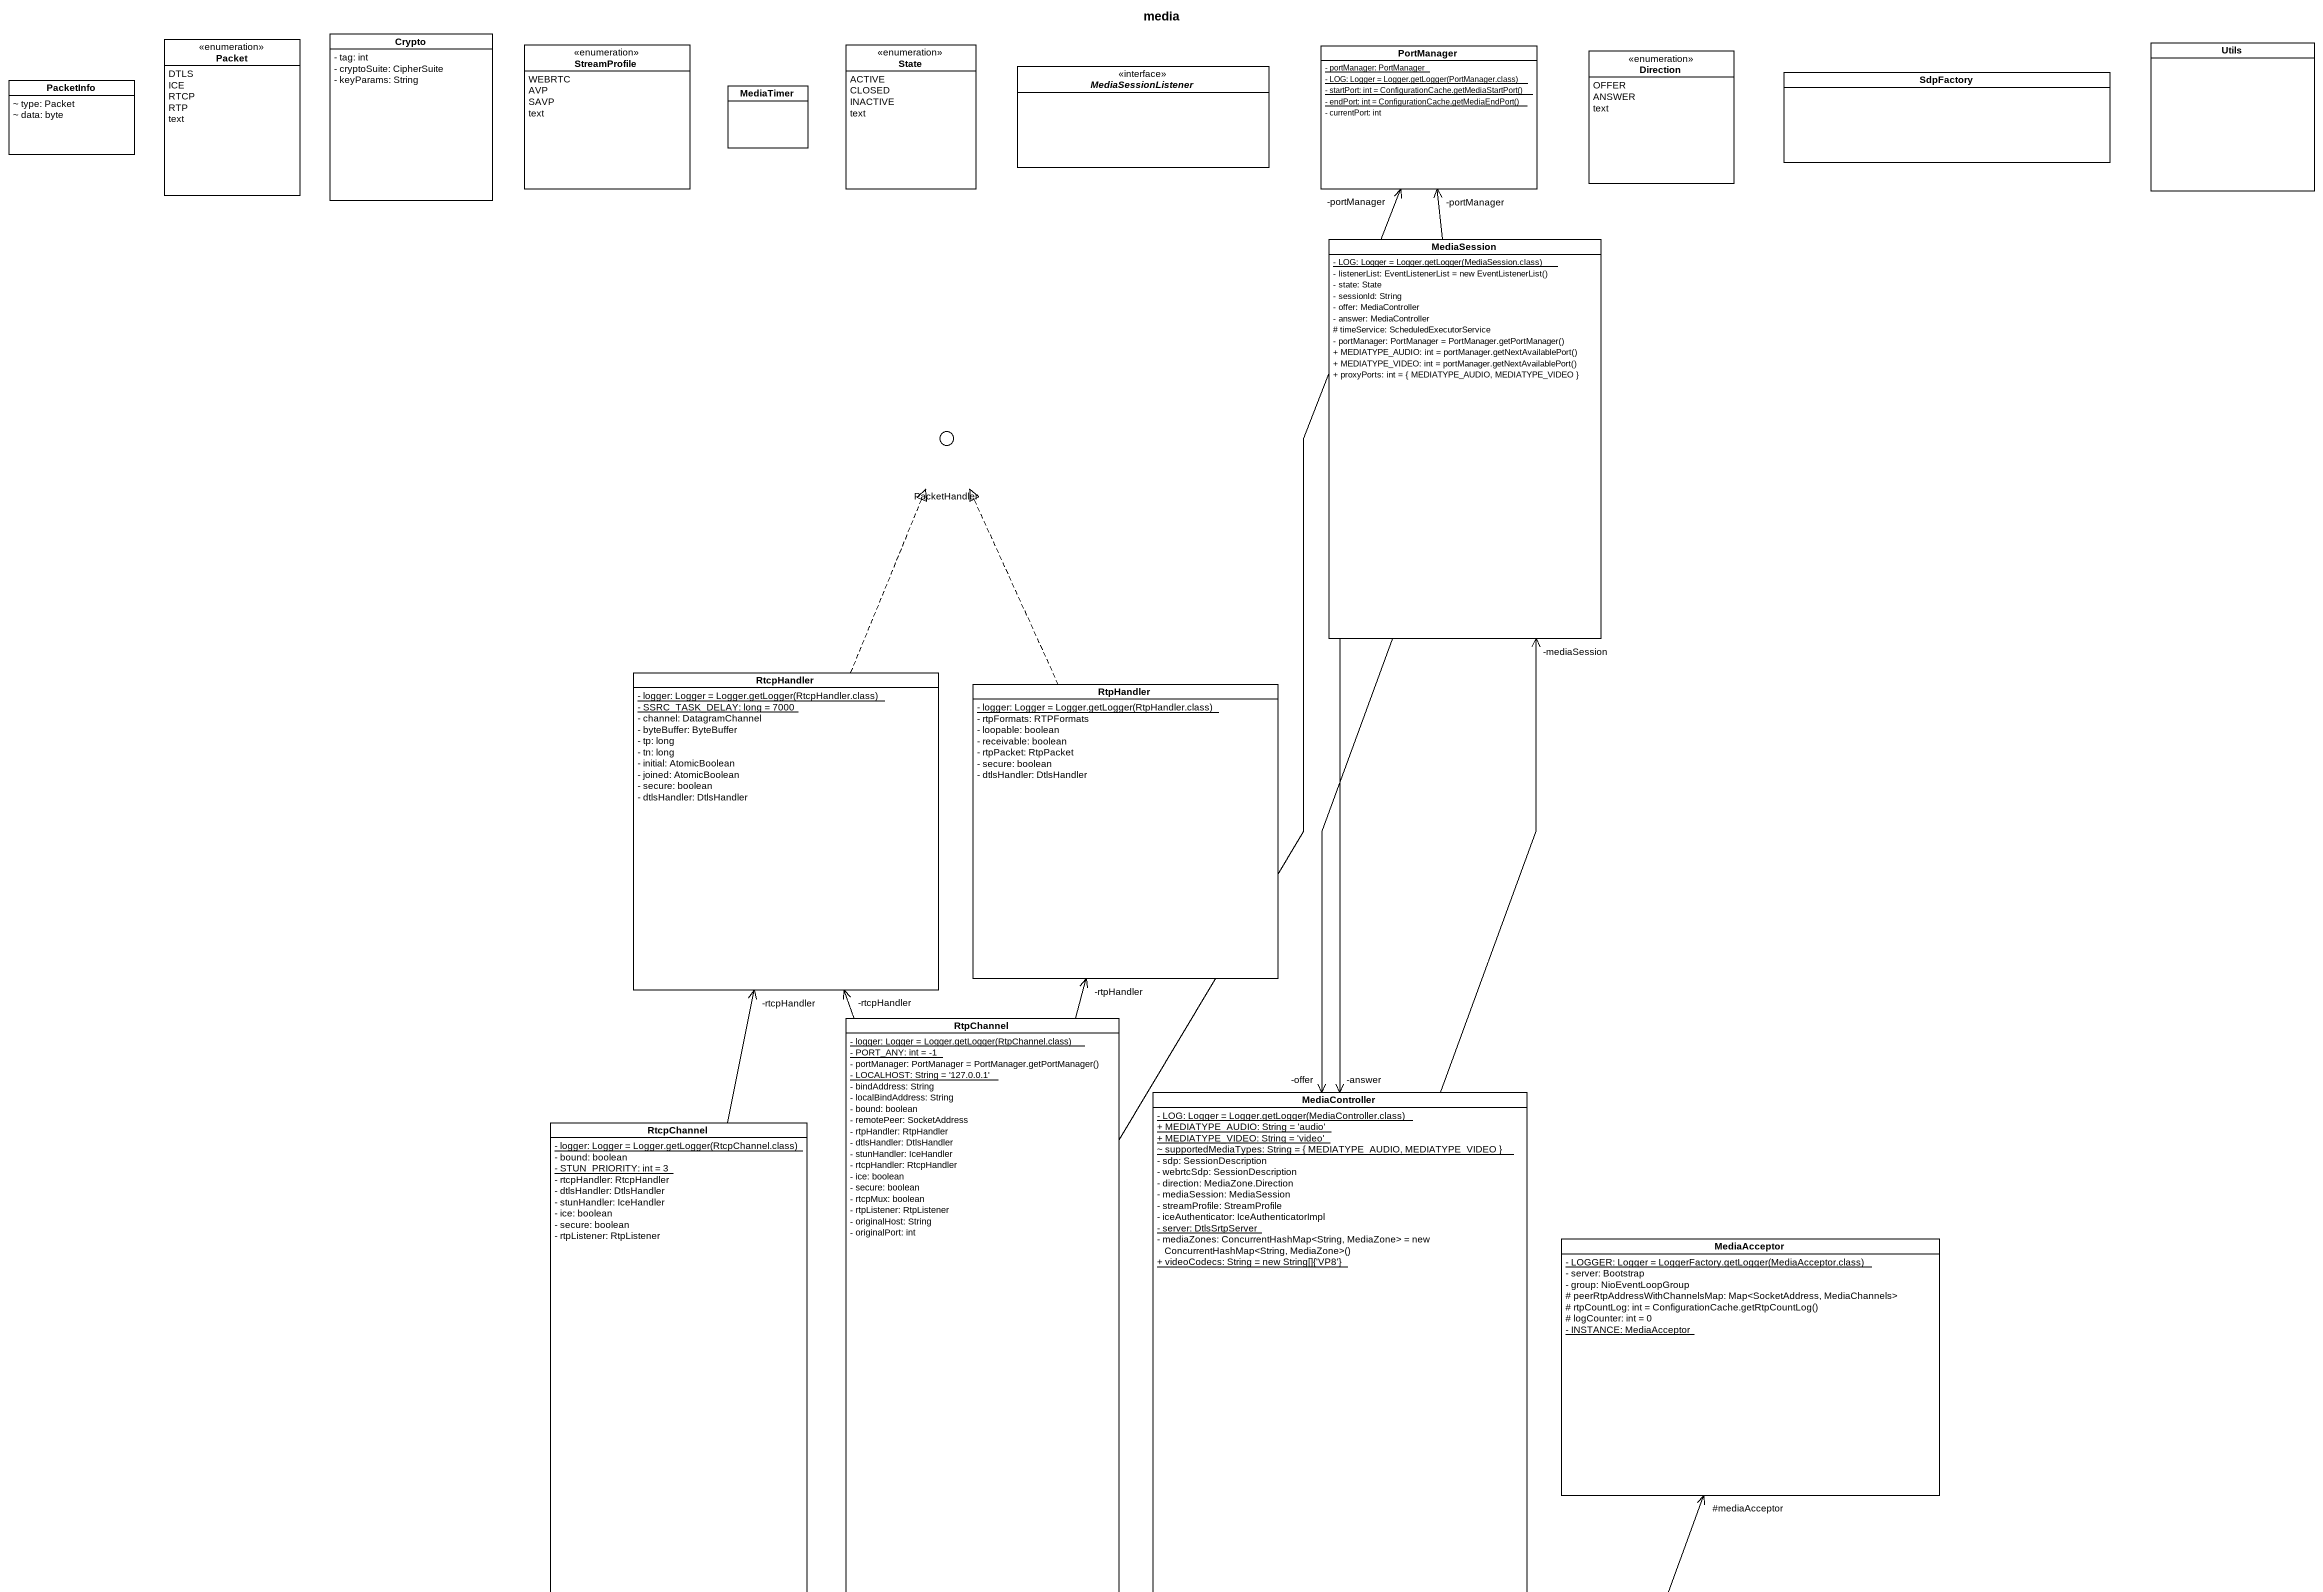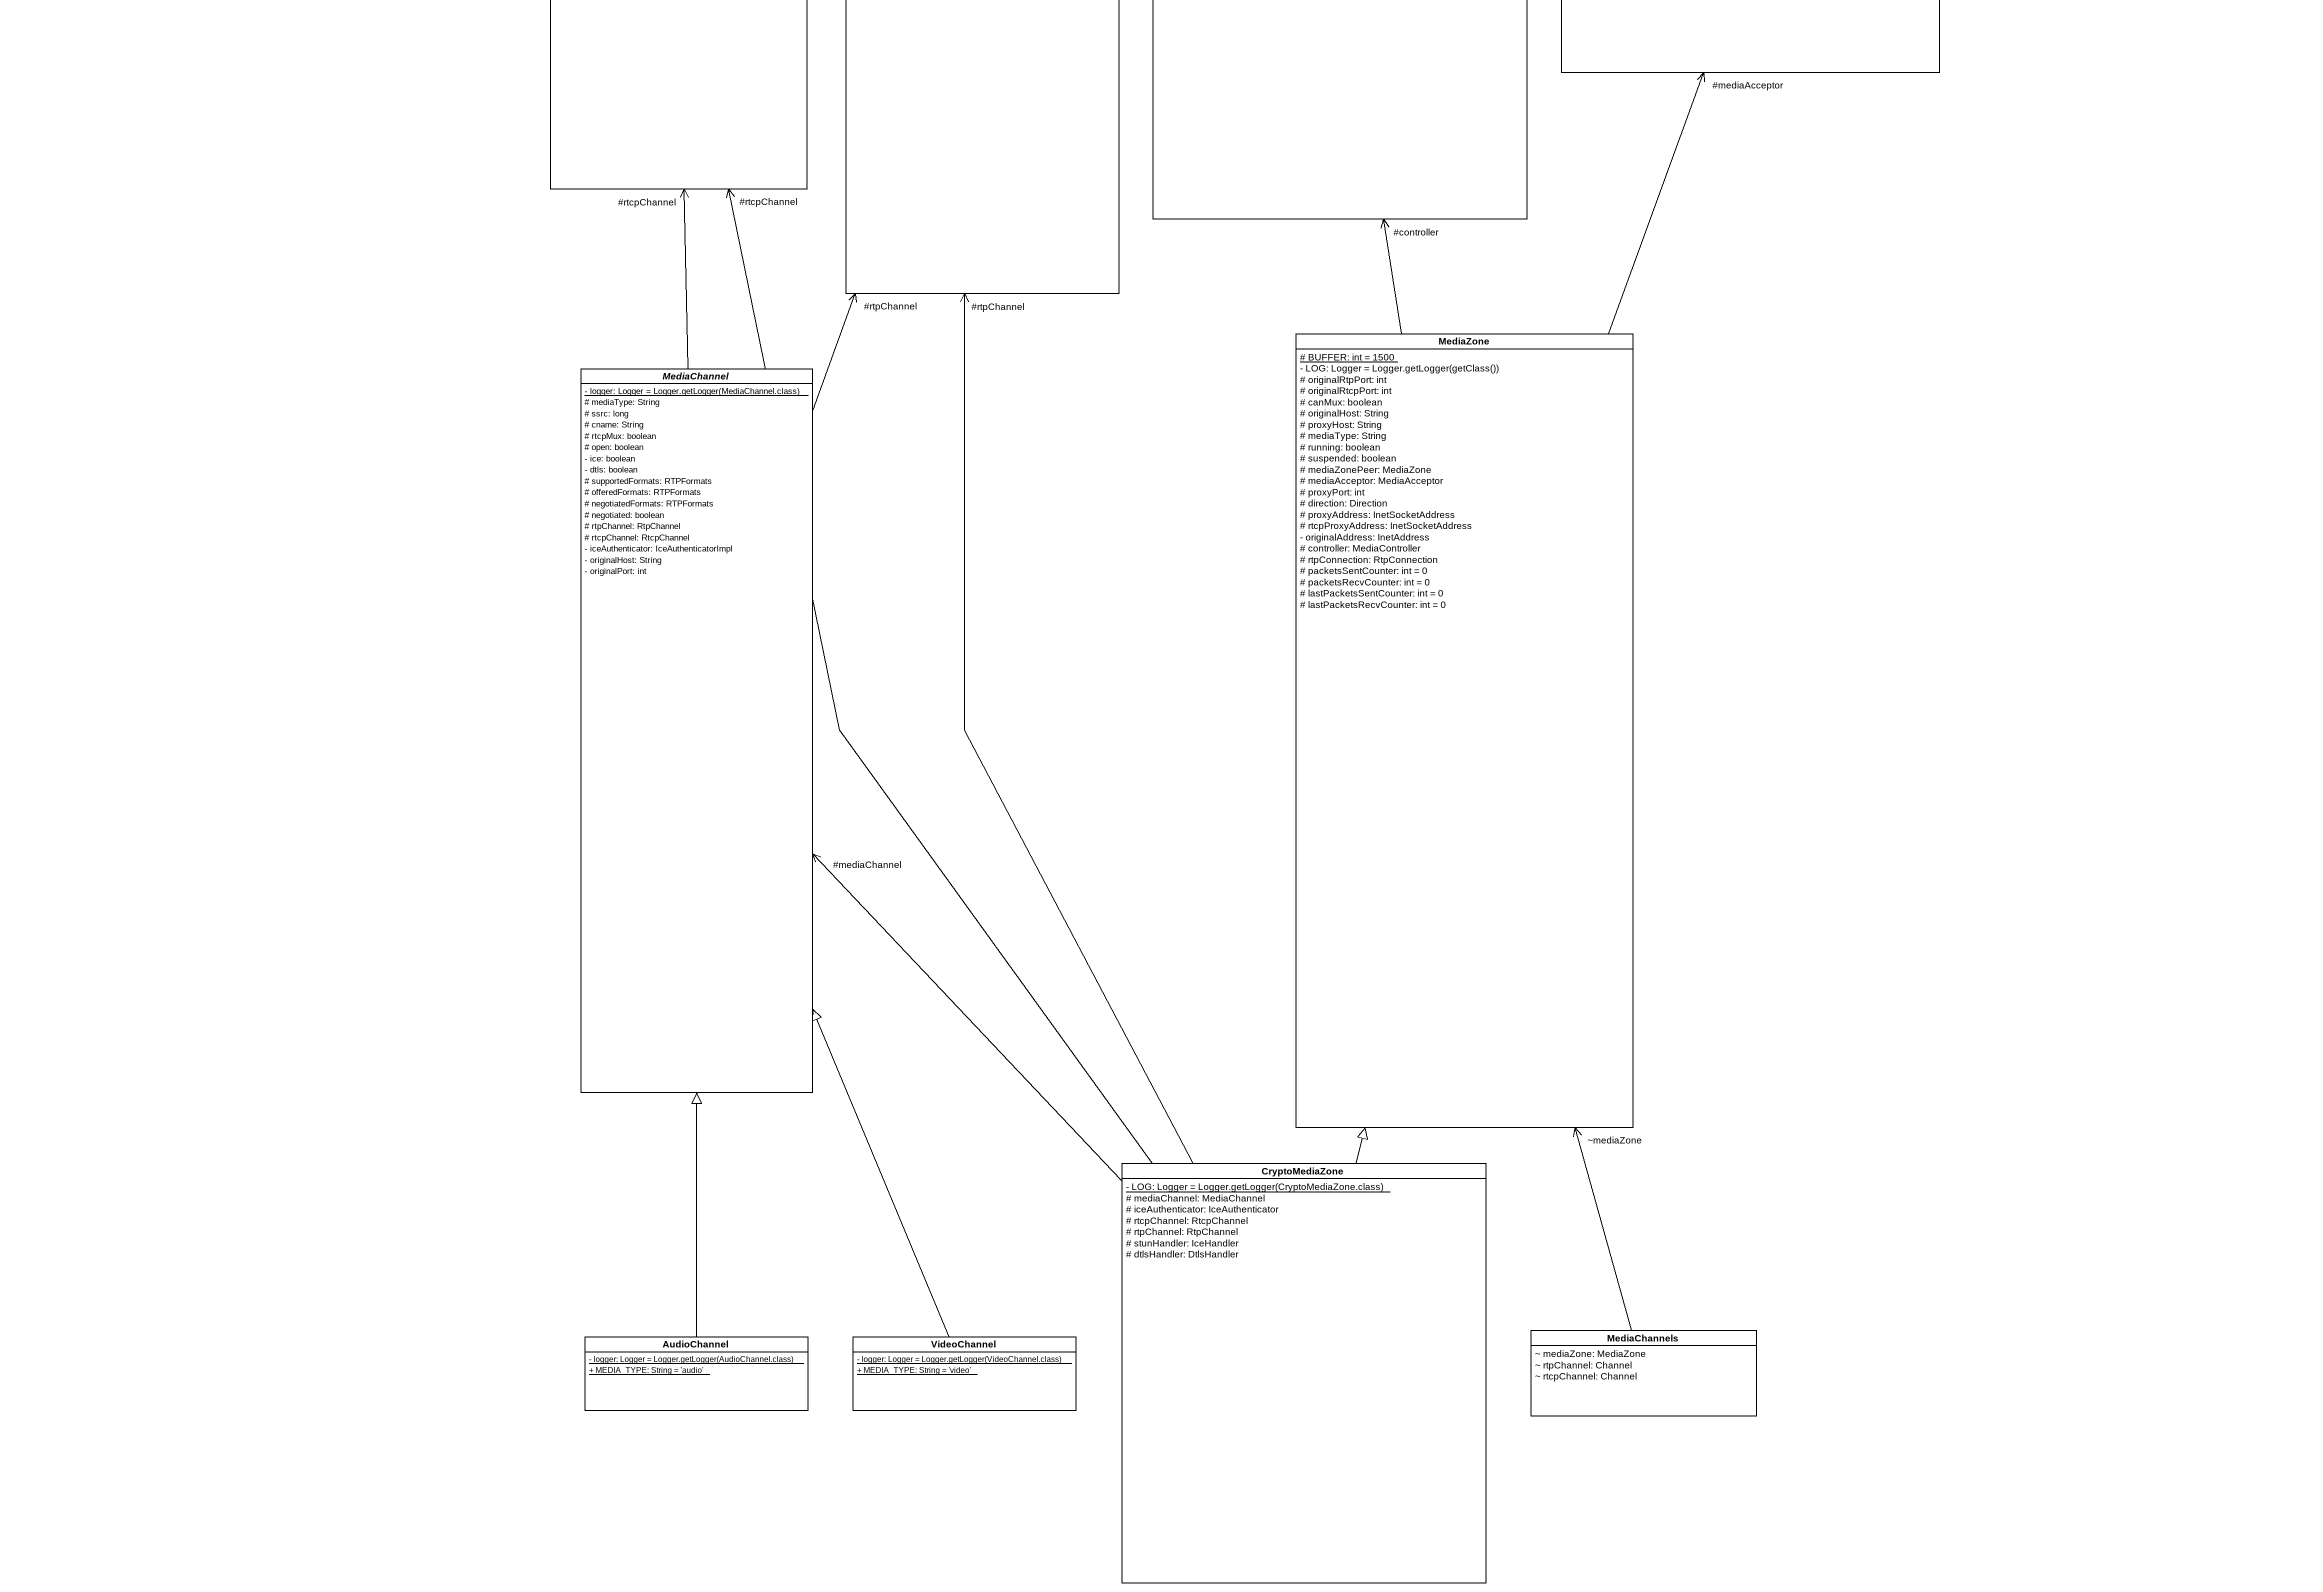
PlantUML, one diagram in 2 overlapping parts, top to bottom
@startuml
title media
allowmixing
hide circle
hide empty members
skinparam classAttributeIconSize 0
enum Packet {
  DTLS
  ICE
  RTCP
  RTP
  text
}
class Crypto {
  - tag: int
  - cryptoSuite: CipherSuite
  - keyParams: String
}
enum StreamProfile {
  WEBRTC
  AVP
  SAVP
  text
}
enum "State" as State_ {
  ACTIVE
  CLOSED
  INACTIVE
  text
}
interface MediaSessionListener <<interface>>
class PortManager {
  {static} - portManager: PortManager
  {static} {field} - LOG: Logger = Logger.getLogger(PortManager.class)
  {static} {field} - startPort: int = ConfigurationCache.getMediaStartPort()
  {static} {field} - endPort: int = ConfigurationCache.getMediaEndPort()
  - currentPort: int
}
enum Direction {
  OFFER
  ANSWER
  text
}
class Utils
class PacketInfo {
  ~ type: Packet
  ~ data: byte
}
class MediaTimer
class SdpFactory
class MediaSession {
  {static} {field} - LOG: Logger = Logger.getLogger(MediaSession.class)
  {field} - listenerList: EventListenerList = new EventListenerList()
  - state: State
  - sessionId: String
  - offer: MediaController
  - answer: MediaController
  # timeService: ScheduledExecutorService
  {field} - portManager: PortManager = PortManager.getPortManager()
  {field} + MEDIATYPE_AUDIO: int = portManager.getNextAvailablePort()
  {field} + MEDIATYPE_VIDEO: int = portManager.getNextAvailablePort()
  + proxyPorts: int = { MEDIATYPE_AUDIO, MEDIATYPE_VIDEO }
}
() PacketHandler <<interface>>
class RtcpHandler {
  {static} {field} - logger: Logger = Logger.getLogger(RtcpHandler.class)
  {static} - SSRC_TASK_DELAY: long = 7000
  - channel: DatagramChannel
  - byteBuffer: ByteBuffer
  - tp: long
  - tn: long
  - initial: AtomicBoolean
  - joined: AtomicBoolean
  - secure: boolean
  - dtlsHandler: DtlsHandler
}
class RtpHandler {
  {static} {field} - logger: Logger = Logger.getLogger(RtpHandler.class)
  - rtpFormats: RTPFormats
  - loopable: boolean
  - receivable: boolean
  - rtpPacket: RtpPacket
  - secure: boolean
  - dtlsHandler: DtlsHandler
}
class RtpChannel {
  {static} {field} - logger: Logger = Logger.getLogger(RtpChannel.class)
  {static} - PORT_ANY: int = -1
  {field} - portManager: PortManager = PortManager.getPortManager()
  {static} - LOCALHOST: String = '127.0.0.1'
  - bindAddress: String
  - localBindAddress: String
  - bound: boolean
  - remotePeer: SocketAddress
  - rtpHandler: RtpHandler
  - dtlsHandler: DtlsHandler
  - stunHandler: IceHandler
  - rtcpHandler: RtcpHandler
  - ice: boolean
  - secure: boolean
  - rtcpMux: boolean
  - rtpListener: RtpListener
  - originalHost: String
  - originalPort: int
}
class MediaController {
  {static} {field} - LOG: Logger = Logger.getLogger(MediaController.class)
  {static} + MEDIATYPE_AUDIO: String = 'audio'
  {static} + MEDIATYPE_VIDEO: String = 'video'
  {static} ~ supportedMediaTypes: String = { MEDIATYPE_AUDIO, MEDIATYPE_VIDEO }
  - sdp: SessionDescription
  - webrtcSdp: SessionDescription
  - direction: MediaZone.Direction
  - mediaSession: MediaSession
  - streamProfile: StreamProfile
  - iceAuthenticator: IceAuthenticatorImpl
  {static} - server: DtlsSrtpServer
  {field} - mediaZones: ConcurrentHashMap<String, MediaZone> = new ConcurrentHashMap<String, MediaZone>()
  {static} + videoCodecs: String = new String[]{'VP8'}
}
class RtcpChannel {
  {static} {field} - logger: Logger = Logger.getLogger(RtcpChannel.class)
  - bound: boolean
  {static} - STUN_PRIORITY: int = 3
  - rtcpHandler: RtcpHandler
  - dtlsHandler: DtlsHandler
  - stunHandler: IceHandler
  - ice: boolean
  - secure: boolean
  - rtpListener: RtpListener
}
class MediaAcceptor {
  {static} {field} - LOGGER: Logger = LoggerFactory.getLogger(MediaAcceptor.class)
  - server: Bootstrap
  - group: NioEventLoopGroup
  # peerRtpAddressWithChannelsMap: Map<SocketAddress, MediaChannels>
  {field} # rtpCountLog: int = ConfigurationCache.getRtpCountLog()
  # logCounter: int = 0
  {static} - INSTANCE: MediaAcceptor
}
class MediaZone {
  {static} # BUFFER: int = 1500
  {field} - LOG: Logger = Logger.getLogger(getClass())
  # originalRtpPort: int
  # originalRtcpPort: int
  # canMux: boolean
  # originalHost: String
  # proxyHost: String
  # mediaType: String
  # running: boolean
  # suspended: boolean
  # mediaZonePeer: MediaZone
  # mediaAcceptor: MediaAcceptor
  # proxyPort: int
  # direction: Direction
  # proxyAddress: InetSocketAddress
  # rtcpProxyAddress: InetSocketAddress
  - originalAddress: InetAddress
  # controller: MediaController
  # rtpConnection: RtpConnection
  # packetsSentCounter: int = 0
  # packetsRecvCounter: int = 0
  # lastPacketsSentCounter: int = 0
  # lastPacketsRecvCounter: int = 0
}
abstract class MediaChannel {
  {static} {field} - logger: Logger = Logger.getLogger(MediaChannel.class)
  # mediaType: String
  # ssrc: long
  # cname: String
  # rtcpMux: boolean
  # open: boolean
  - ice: boolean
  - dtls: boolean
  # supportedFormats: RTPFormats
  # offeredFormats: RTPFormats
  # negotiatedFormats: RTPFormats
  # negotiated: boolean
  # rtpChannel: RtpChannel
  # rtcpChannel: RtcpChannel
  - iceAuthenticator: IceAuthenticatorImpl
  - originalHost: String
  - originalPort: int
}
class CryptoMediaZone {
  {static} {field} - LOG: Logger = Logger.getLogger(CryptoMediaZone.class)
  # mediaChannel: MediaChannel
  # iceAuthenticator: IceAuthenticator
  # rtcpChannel: RtcpChannel
  # rtpChannel: RtpChannel
  # stunHandler: IceHandler
  # dtlsHandler: DtlsHandler
}
class AudioChannel {
  {static} {field} - logger: Logger = Logger.getLogger(AudioChannel.class)
  {static} + MEDIA_TYPE: String = 'audio'
}
class VideoChannel {
  {static} {field} - logger: Logger = Logger.getLogger(VideoChannel.class)
  {static} + MEDIA_TYPE: String = 'video'
}
class MediaChannels {
  ~ mediaZone: MediaZone
  ~ rtpChannel: Channel
  ~ rtcpChannel: Channel
}
MediaSession -up-> "-portManager" PortManager
MediaSession --> "-answer" MediaController
MediaSession --> "-offer" MediaController
RtcpHandler .up.|> PacketHandler
RtpHandler .up.|> PacketHandler
RtpChannel -up-> "-portManager" PortManager
RtpChannel -up-> "-rtcpHandler" RtcpHandler
RtpChannel -up-> "-rtpHandler" RtpHandler
MediaController -up-> "-mediaSession" MediaSession
RtcpChannel -up-> "-rtcpHandler" RtcpHandler
MediaZone -up-> "#controller" MediaController
MediaZone -up-> "#mediaAcceptor" MediaAcceptor
MediaChannel -up-> "#rtpChannel" RtpChannel
MediaChannel -up-> "#rtcpChannel" RtcpChannel
CryptoMediaZone -up-> "#rtpChannel" RtpChannel
CryptoMediaZone -up-> "#rtcpChannel" RtcpChannel
CryptoMediaZone -up-|> MediaZone
CryptoMediaZone -up-> "#mediaChannel" MediaChannel
AudioChannel -up-|> MediaChannel
VideoChannel -up-|> MediaChannel
MediaChannels -up-> "~mediaZone" MediaZone
@enduml
